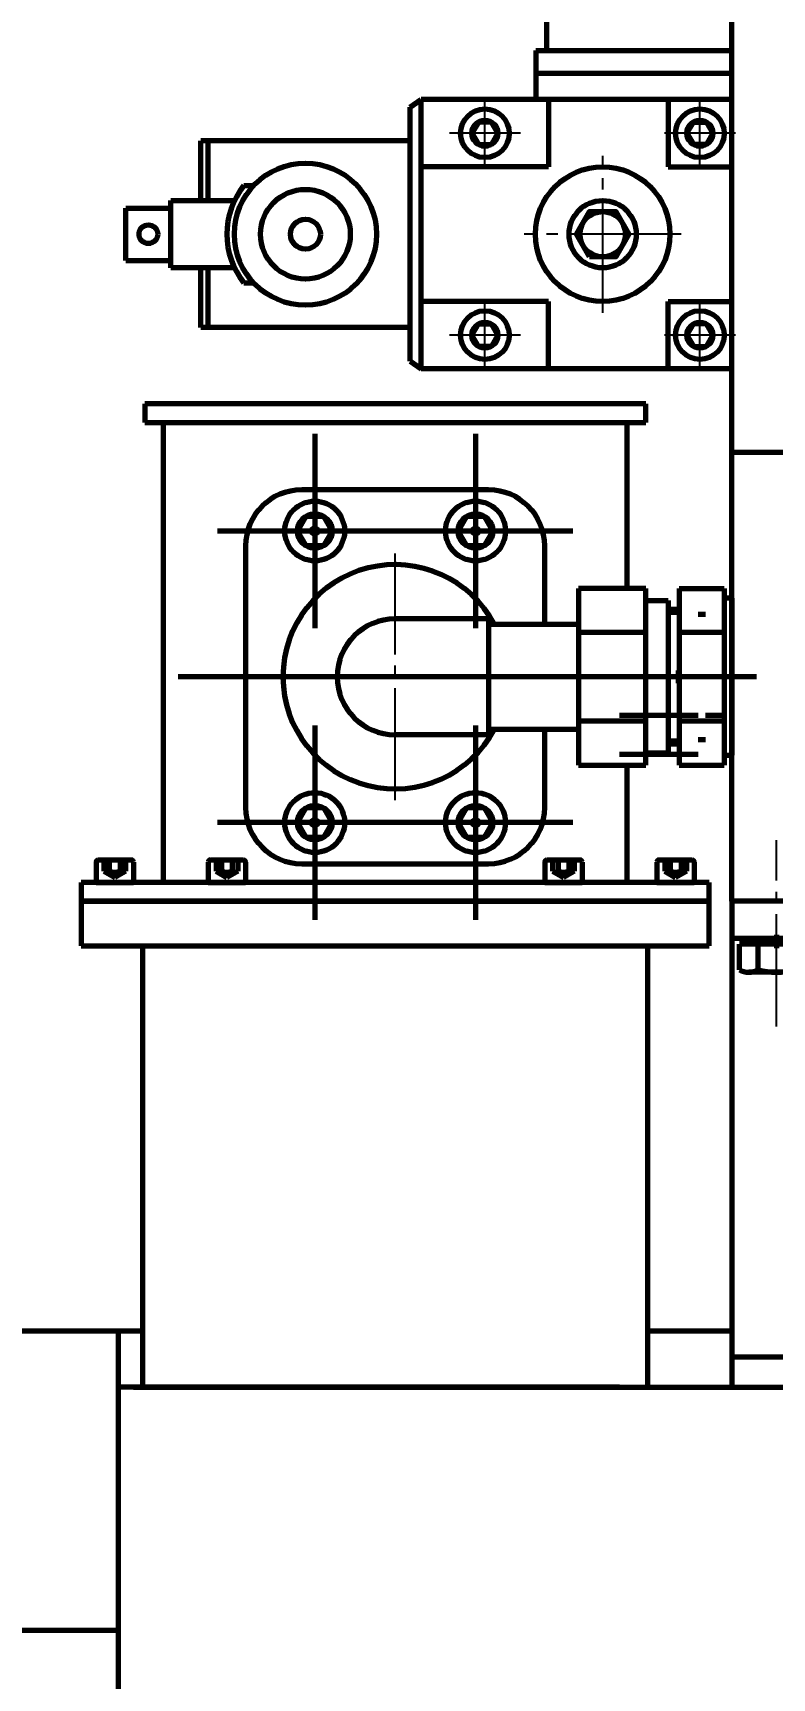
# Model space of a CAD drawing. Header units: millimetres. Extents: x -11880 to 11880, y -8400 to 8400.
# Drawn here: x 270.8 to 468.5, y 4265.5 to 4705.6 of the extents above; entities that cross this region are included whole.
import ezdxf

# ---------------------------------------------------------------- set-up
doc = ezdxf.new("R2010")
doc.units = ezdxf.units.MM
doc.linetypes.add('EB_DASHDOT', pattern=[39, 30, -3, 3, -3])
for name, color, linetype, lineweight in [('CAXA0', 7, 'Continuous', 70), ('CAXA1', 1, 'EB_DASHDOT', 25), ('CAXA4', 3, 'Continuous', 25)]:
    doc.layers.add(name, color=color, linetype=linetype, lineweight=lineweight)
doc.styles.add('标准', font='', dxfattribs={"width": 0.667})
doc.styles.get('标准').set_extended_font_data('SimSun')
doc.dimstyles.new('标准', dxfattribs={"dimscale": 40, "dimtxt": 5, "dimasz": 3, "dimexe": 2, "dimexo": 0, "dimtad": 1, "dimdec": 1, "dimzin": 12, "dimdsep": 46, "dimtxsty": '标准', "dimcen": 0, "dimdle": 4, "dimaunit": 1, "dimazin": 2, "dimtfac": 1, "dimtdec": 3, "dimtmove": 0, "dimatfit": 3, "dimfxl": 0, "dimtolj": 1, "dimtzin": 0, "dimarcsym": 0})

# ---------------------------------------------------------------- blocks, each defined once
blk = doc.blocks.new('CAXBLOCK348', base_point=(459.75, 4439.83))
at = {"layer": 'CAXA0', "linetype": 'EB_DASHDOT', "lineweight": 25}
blk.add_line((469.67, 4439.83), (469.67, 4489.67), dxfattribs=at)
at = {"layer": 'CAXA0'}
for p, q in [((460.47, 4463.34), (478.87, 4463.34)), ((460.47, 4461.79), (460.47, 4463.34)), ((469.67, 4463.34), (468.9, 4461.79)), ((469.67, 4464.34), (469.67, 4460.79)), ((470.45, 4463.34), (469.67, 4461.79)), ((478.87, 4463.34), (478.87, 4461.79)), ((479.6, 4461.79), (459.75, 4461.79)), ((459.75, 4454.99), (459.75, 4461.79)), ((478.87, 4461.79), (460.47, 4461.79)), ((464.71, 4454.99), (464.71, 4461.79)), ((474.63, 4454.99), (474.63, 4461.79)), ((479.6, 4461.79), (479.6, 4454.99)), ((477.12, 4454.29), (462.23, 4454.29))]:
    blk.add_line(p, q, dxfattribs=at)
for centre, radius, start, end in [((462.23, 4459.05), 4.76, 238.5942, 301.4058), ((469.67, 4472.29), 18, 253.9966, 286.0034), ((477.12, 4459.05), 4.76, 238.5942, 301.4058)]:
    blk.add_arc(centre, radius, start, end, dxfattribs=at)
blk = doc.blocks.new('CAXBLOCK358', base_point=(389.17, 4494.34))
at = {"layer": 'CAXA0'}
for p, q in [((391.77, 4494.34), (386.57, 4494.34)), ((388.71, 4494.34), (388.94, 4494.74)), ((388.94, 4493.94), (388.71, 4494.34)), ((388.94, 4494.74), (389.4, 4494.74)), ((389.4, 4493.94), (388.94, 4493.94)), ((389.17, 4496.94), (389.17, 4491.74)), ((389.4, 4494.74), (389.63, 4494.34)), ((389.63, 4494.34), (389.4, 4493.94))]:
    blk.add_line(p, q, dxfattribs=at)
for radius in [0.8, 0.462]:
    blk.add_circle((389.17, 4494.34), radius, dxfattribs=at)
blk = doc.blocks.new('CAXBLOCK357', base_point=(389.17, 4494.34))
at = {"layer": 'CAXA0'}
for p, q in [((389.17, 4520.34), (389.17, 4468.34)), ((384.55, 4494.34), (386.86, 4498.34)), ((386.86, 4498.34), (391.48, 4498.34)), ((391.48, 4498.34), (393.79, 4494.34)), ((415.17, 4494.34), (363.17, 4494.34)), ((386.86, 4490.34), (384.55, 4494.34)), ((393.79, 4494.34), (391.48, 4490.34)), ((391.48, 4490.34), (386.86, 4490.34))]:
    blk.add_line(p, q, dxfattribs=at)
for radius in [8, 4.62]:
    blk.add_circle((389.17, 4494.34), radius, dxfattribs=at)
blk.add_blockref('CAXBLOCK358', (389.17, 4494.34), dxfattribs=at)
blk = doc.blocks.new('CAXBLOCK360', base_point=(346.17, 4494.34))
at = {"layer": 'CAXA0'}
for p, q in [((348.77, 4494.34), (343.57, 4494.34)), ((345.71, 4494.34), (345.94, 4494.74)), ((345.94, 4493.94), (345.71, 4494.34)), ((345.94, 4494.74), (346.4, 4494.74)), ((346.4, 4493.94), (345.94, 4493.94)), ((346.17, 4496.94), (346.17, 4491.74)), ((346.4, 4494.74), (346.63, 4494.34)), ((346.63, 4494.34), (346.4, 4493.94))]:
    blk.add_line(p, q, dxfattribs=at)
for radius in [0.8, 0.462]:
    blk.add_circle((346.17, 4494.34), radius, dxfattribs=at)
blk = doc.blocks.new('CAXBLOCK359', base_point=(346.17, 4494.34))
at = {"layer": 'CAXA0'}
for p, q in [((346.17, 4520.34), (346.17, 4468.34)), ((341.55, 4494.34), (343.86, 4498.34)), ((343.86, 4498.34), (348.48, 4498.34)), ((348.48, 4498.34), (350.79, 4494.34)), ((372.17, 4494.34), (320.17, 4494.34)), ((343.86, 4490.34), (341.55, 4494.34)), ((350.79, 4494.34), (348.48, 4490.34)), ((348.48, 4490.34), (343.86, 4490.34))]:
    blk.add_line(p, q, dxfattribs=at)
for radius in [8, 4.62]:
    blk.add_circle((346.17, 4494.34), radius, dxfattribs=at)
blk.add_blockref('CAXBLOCK360', (346.17, 4494.34), dxfattribs=at)
blk = doc.blocks.new('CAXBLOCK372', base_point=(346.17, 4572.34))
at = {"layer": 'CAXA0'}
for p, q in [((345.71, 4572.34), (345.94, 4572.74)), ((345.94, 4572.74), (346.4, 4572.74)), ((346.17, 4574.94), (346.17, 4569.74)), ((346.4, 4572.74), (346.63, 4572.34)), ((348.77, 4572.34), (343.57, 4572.34)), ((345.94, 4571.94), (345.71, 4572.34)), ((346.4, 4571.94), (345.94, 4571.94)), ((346.63, 4572.34), (346.4, 4571.94))]:
    blk.add_line(p, q, dxfattribs=at)
for radius in [0.8, 0.462]:
    blk.add_circle((346.17, 4572.34), radius, dxfattribs=at)
blk = doc.blocks.new('CAXBLOCK371', base_point=(346.17, 4572.34))
at = {"layer": 'CAXA0'}
for p, q in [((346.17, 4598.34), (346.17, 4546.34)), ((341.55, 4572.34), (343.86, 4576.34)), ((343.86, 4576.34), (348.48, 4576.34)), ((348.48, 4576.34), (350.79, 4572.34)), ((372.17, 4572.34), (320.17, 4572.34)), ((343.86, 4568.34), (341.55, 4572.34)), ((348.48, 4568.34), (343.86, 4568.34)), ((350.79, 4572.34), (348.48, 4568.34))]:
    blk.add_line(p, q, dxfattribs=at)
for radius in [8, 4.62]:
    blk.add_circle((346.17, 4572.34), radius, dxfattribs=at)
blk.add_blockref('CAXBLOCK372', (346.17, 4572.34), dxfattribs=at)
blk = doc.blocks.new('CAXBLOCK374', base_point=(389.17, 4572.34))
at = {"layer": 'CAXA0'}
for p, q in [((388.71, 4572.34), (388.94, 4572.74)), ((388.94, 4572.74), (389.4, 4572.74)), ((389.17, 4574.94), (389.17, 4569.74)), ((389.4, 4572.74), (389.63, 4572.34)), ((391.77, 4572.34), (386.57, 4572.34)), ((388.94, 4571.94), (388.71, 4572.34)), ((389.4, 4571.94), (388.94, 4571.94)), ((389.63, 4572.34), (389.4, 4571.94))]:
    blk.add_line(p, q, dxfattribs=at)
for radius in [0.8, 0.462]:
    blk.add_circle((389.17, 4572.34), radius, dxfattribs=at)
blk = doc.blocks.new('CAXBLOCK373', base_point=(389.17, 4572.34))
at = {"layer": 'CAXA0'}
for p, q in [((389.17, 4598.34), (389.17, 4546.34)), ((384.55, 4572.34), (386.86, 4576.34)), ((386.86, 4576.34), (391.48, 4576.34)), ((391.48, 4576.34), (393.79, 4572.34)), ((415.17, 4572.34), (363.17, 4572.34)), ((386.86, 4568.34), (384.55, 4572.34)), ((391.48, 4568.34), (386.86, 4568.34)), ((393.79, 4572.34), (391.48, 4568.34))]:
    blk.add_line(p, q, dxfattribs=at)
for radius in [8, 4.62]:
    blk.add_circle((389.17, 4572.34), radius, dxfattribs=at)
blk.add_blockref('CAXBLOCK374', (389.17, 4572.34), dxfattribs=at)
blk = doc.blocks.new('CAXBLOCK375', base_point=(443.67, 4533.34))
at = {"layer": 'CAXA0'}
for p, q in [((444.27, 4533.34), (442.77, 4533.34)), ((443.67, 4535.14), (443.37, 4535.14)), ((443.37, 4535.06), (443.37, 4531.62)), ((443.67, 4535.06), (443.37, 4535.06)), ((443.67, 4535.06), (443.67, 4531.62)), ((443.67, 4531.62), (443.37, 4531.62)), ((443.67, 4531.54), (443.37, 4531.54))]:
    blk.add_line(p, q, dxfattribs=at)
blk = doc.blocks.new('CAXBLOCK345', base_point=(363.67, 3781.08))
at = {"layer": 'CAXA0', "color": 7, "linetype": 'Continuous', "lineweight": 70}
for p, q in [((408.27, 4700.84), (408.27, 4710.84)), ((457.67, 4473.34), (457.67, 4713.34)), ((405.27, 4700.84), (457.67, 4700.84)), ((405.27, 4694.84), (457.67, 4694.84)), ((371.67, 4685.74), (374.67, 4687.74)), ((457.67, 4687.74), (374.67, 4687.74)), ((374.67, 4615.74), (374.67, 4687.74)), ((408.67, 4687.74), (408.67, 4669.74)), ((440.67, 4687.74), (440.67, 4669.74)), ((371.67, 4617.74), (371.67, 4685.74)), ((389.93, 4681.75), (388.2, 4678.74)), ((388.2, 4678.74), (389.93, 4675.73)), ((393.41, 4681.75), (389.93, 4681.75)), ((395.15, 4678.74), (393.41, 4681.75)), ((395.15, 4678.74), (393.41, 4675.73)), ((445.7, 4678.74), (447.43, 4681.75)), ((445.7, 4678.74), (447.43, 4675.73)), ((447.43, 4681.75), (450.91, 4681.75)), ((450.91, 4681.75), (452.65, 4678.74)), ((452.65, 4678.74), (450.91, 4675.73)), ((371.67, 4676.74), (315.67, 4676.74)), ((315.67, 4660.74), (315.67, 4676.74)), ((317.67, 4660.74), (317.67, 4676.74)), ((389.93, 4675.73), (393.41, 4675.73)), ((450.91, 4675.73), (447.43, 4675.73)), ((408.67, 4669.74), (374.67, 4669.74)), ((440.67, 4669.74), (457.67, 4669.74)), ((307.67, 4660.74), (324.7, 4660.74)), ((307.67, 4642.74), (307.67, 4660.74)), ((327.18, 4664.74), (329.82, 4664.74)), ((295.67, 4658.74), (307.67, 4658.74)), ((295.67, 4644.74), (295.67, 4658.74)), ((295.67, 4644.74), (307.67, 4644.74)), ((324.7, 4642.74), (307.67, 4642.74)), ((315.67, 4626.74), (315.67, 4642.74)), ((317.67, 4626.74), (317.67, 4642.74)), ((327.18, 4638.74), (329.82, 4638.74)), ((408.67, 4633.74), (374.67, 4633.74)), ((408.67, 4615.74), (408.67, 4633.74)), ((440.67, 4633.74), (457.67, 4633.74)), ((440.67, 4615.74), (440.67, 4633.74)), ((371.67, 4626.74), (315.67, 4626.74)), ((388.2, 4624.74), (389.93, 4627.75)), ((389.93, 4627.75), (393.41, 4627.75)), ((395.15, 4624.74), (393.41, 4627.75)), ((445.7, 4624.74), (447.43, 4627.75)), ((450.91, 4627.75), (447.43, 4627.75)), ((452.65, 4624.74), (450.91, 4627.75)), ((389.93, 4621.73), (388.2, 4624.74)), ((393.41, 4621.73), (389.93, 4621.73)), ((395.15, 4624.74), (393.41, 4621.73)), ((445.7, 4624.74), (447.43, 4621.73)), ((447.43, 4621.73), (450.91, 4621.73)), ((450.91, 4621.73), (452.65, 4624.74)), ((371.67, 4617.74), (374.67, 4615.74)), ((457.67, 4615.74), (374.67, 4615.74)), ((434.67, 4606.34), (300.69, 4606.34)), ((300.69, 4606.34), (300.69, 4601.34)), ((434.67, 4601.34), (434.67, 4606.34)), ((300.69, 4601.34), (434.67, 4601.34)), ((305.67, 4601.34), (305.67, 4478.34)), ((429.67, 4601.34), (429.67, 4556.99)), ((597.67, 4593.34), (457.67, 4593.34)), ((392.67, 4583.34), (342.67, 4583.34)), ((327.67, 4568.34), (327.67, 4498.34)), ((407.67, 4547.34), (407.67, 4568.34)), ((416.67, 4556.99), (416.67, 4509.69)), ((434.67, 4556.99), (416.67, 4556.99)), ((434.67, 4509.69), (434.67, 4556.99)), ((443.67, 4556.99), (443.67, 4509.69)), ((443.67, 4556.99), (455.67, 4556.99)), ((455.67, 4556.99), (455.67, 4509.69)), ((434.67, 4553.74), (440.67, 4553.74)), ((440.67, 4553.74), (440.67, 4512.94)), ((443.67, 4551.34), (440.67, 4551.34)), ((457.67, 4554.34), (455.67, 4554.34)), ((455.67, 4550.84), (455.67, 4515.84)), ((457.67, 4554.34), (457.67, 4512.34)), ((392.67, 4548.84), (367.67, 4548.84)), ((392.67, 4548.84), (392.67, 4517.84)), ((416.67, 4547.34), (392.67, 4547.34)), ((392.67, 4547.34), (392.67, 4519.34)), ((443.67, 4550.53), (440.67, 4550.53)), ((448.67, 4550.14), (450.67, 4550.14)), ((434.67, 4545.2), (416.67, 4545.2)), ((455.67, 4545.2), (443.67, 4545.2)), ((425.67, 4533.34), (309.67, 4533.34)), ((464.28, 4533.34), (386.67, 4533.34)), ((434.67, 4521.48), (416.67, 4521.48)), ((448.67, 4522.96), (427.67, 4522.96)), ((455.67, 4521.48), (443.67, 4521.48)), ((456.17, 4522.96), (450.67, 4522.96)), ((392.67, 4517.84), (367.67, 4517.84)), ((392.67, 4519.34), (416.67, 4519.34)), ((407.67, 4498.34), (407.67, 4519.34)), ((443.67, 4516.15), (440.67, 4516.15)), ((448.67, 4516.54), (450.67, 4516.54)), ((448.67, 4516.54), (450.67, 4516.54)), ((448.67, 4512.54), (427.67, 4512.54)), ((440.67, 4512.94), (434.67, 4512.94)), ((443.67, 4515.34), (440.67, 4515.34)), ((455.67, 4512.34), (457.67, 4512.34)), ((416.67, 4509.69), (434.67, 4509.69)), ((429.67, 4509.69), (429.67, 4478.34)), ((443.67, 4509.69), (455.67, 4509.69)), ((287.67, 4483.74), (287.67, 4478.34)), ((288.27, 4484.34), (297.07, 4484.34)), ((289.78, 4484.34), (289.78, 4481.34)), ((289.78, 4481.34), (292.67, 4479.67)), ((291.23, 4484.34), (291.23, 4481.34)), ((295.56, 4481.34), (292.67, 4479.67)), ((294.12, 4484.34), (294.12, 4481.34)), ((295.56, 4484.34), (295.56, 4481.34)), ((297.67, 4483.74), (297.67, 4478.34)), ((317.67, 4483.74), (317.67, 4478.34)), ((318.27, 4484.34), (327.07, 4484.34)), ((319.78, 4484.34), (319.78, 4481.34)), ((319.78, 4481.34), (322.67, 4479.67)), ((321.23, 4484.34), (321.23, 4481.34)), ((325.56, 4481.34), (322.67, 4479.67)), ((324.12, 4484.34), (324.12, 4481.34)), ((325.56, 4484.34), (325.56, 4481.34)), ((327.67, 4483.74), (327.67, 4478.34)), ((342.67, 4483.34), (392.67, 4483.34)), ((407.67, 4483.74), (407.67, 4478.34)), ((408.27, 4484.34), (417.07, 4484.34)), ((409.78, 4484.34), (409.78, 4481.34)), ((409.78, 4481.34), (412.67, 4479.67)), ((411.23, 4484.34), (411.23, 4481.34)), ((415.56, 4481.34), (412.67, 4479.67)), ((414.12, 4484.34), (414.12, 4481.34)), ((415.56, 4484.34), (415.56, 4481.34)), ((417.67, 4483.74), (417.67, 4478.34)), ((437.67, 4483.74), (437.67, 4478.34)), ((438.27, 4484.34), (447.07, 4484.34)), ((439.78, 4484.34), (439.78, 4481.34)), ((439.78, 4481.34), (442.67, 4479.67)), ((441.23, 4484.34), (441.23, 4481.34)), ((445.56, 4481.34), (442.67, 4479.67)), ((444.12, 4484.34), (444.12, 4481.34)), ((445.56, 4484.34), (445.56, 4481.34)), ((447.67, 4483.74), (447.67, 4478.34)), ((451.67, 4478.34), (283.67, 4478.34)), ((283.67, 4478.34), (283.67, 4473.34)), ((287.67, 4478.34), (297.67, 4478.34)), ((317.67, 4478.34), (327.67, 4478.34)), ((407.67, 4478.34), (417.67, 4478.34)), ((437.67, 4478.34), (447.67, 4478.34)), ((451.67, 4473.34), (451.67, 4478.34)), ((283.67, 4473.34), (451.67, 4473.34)), ((451.67, 4473.34), (283.67, 4473.34)), ((283.67, 4473.34), (283.67, 4461.34)), ((451.67, 4461.34), (451.67, 4473.34)), ((597.67, 4473.34), (457.67, 4473.34)), ((457.67, 4473.34), (457.67, 4343.34)), ((597.67, 4463.34), (457.67, 4463.34)), ((283.67, 4461.34), (451.67, 4461.34)), ((300.17, 4343.34), (300.17, 4461.34)), ((435.17, 4461.34), (435.17, 4343.34)), ((233.67, 4358.34), (300.17, 4358.34)), ((293.67, 4358.34), (300.17, 4358.34)), ((293.67, 3882.96), (293.67, 4358.34)), ((435.17, 4358.34), (457.67, 4358.34)), ((435.17, 4358.34), (457.67, 4358.34)), ((597.67, 4351.34), (457.67, 4351.34)), ((347.67, 4343.34), (293.67, 4343.34)), ((297.67, 4343.34), (950.78, 4343.34)), ((347.67, 4343.34), (300.17, 4343.34)), ((427.67, 4343.34), (307.67, 4343.34))]:
    blk.add_line(p, q, dxfattribs=at)
at = {"layer": 'CAXA0', "linetype": 'Continuous', "lineweight": 70}
for p, q in [((405.27, 4700.84), (405.27, 4687.74)), ((449.67, 4533.34), (434.67, 4533.34)), ((233.67, 4278.34), (293.67, 4278.34))]:
    blk.add_line(p, q, dxfattribs=at)
at = {"layer": 'CAXA0', "color": 7, "linetype": 'Continuous', "lineweight": 70}
blk.add_lwpolyline([(419.67, 4645.68), (416.17, 4651.74), (419.67, 4657.8), (426.67, 4657.8), (430.17, 4651.74), (426.67, 4645.68), (419.67, 4645.68)], dxfattribs=at)
for centre, radius in [((391.67, 4678.74), 6.5), ((449.17, 4678.74), 6.5), ((391.67, 4678.74), 3.48), ((449.17, 4678.74), 3.48), ((343.67, 4651.74), 19), ((423.17, 4651.74), 18), ((343.67, 4651.74), 12), ((423.17, 4651.74), 9), ((423.17, 4651.74), 6.06), ((301.67, 4651.74), 2.5), ((343.67, 4651.74), 4), ((391.67, 4624.74), 6.5), ((449.17, 4624.74), 6.5), ((391.67, 4624.74), 3.48), ((449.17, 4624.74), 3.48)]:
    blk.add_circle(centre, radius, dxfattribs=at)
for centre, radius, start, end in [((343.67, 4651.74), 21, 141.7534, 218.2466), ((342.67, 4568.34), 15, 90, 180), ((392.67, 4568.34), 15, 0, 90), ((367.67, 4533.34), 30, 27.8181, 332.1819), ((367.67, 4533.34), 15.5, 90, 270), ((342.67, 4498.34), 15, 180, 270), ((392.67, 4498.34), 15, 270, 0), ((288.27, 4483.74), 0.6, 90, 180), ((290.51, 4482.27), 1.18, 232.1211, 307.8789), ((292.67, 4485.42), 4.33, 250.5288, 289.4712), ((294.84, 4482.27), 1.18, 232.1211, 307.8789), ((297.07, 4483.74), 0.6, 0, 90), ((318.27, 4483.74), 0.6, 90, 180), ((320.51, 4482.27), 1.18, 232.1211, 307.8789), ((322.67, 4485.42), 4.33, 250.5288, 289.4712), ((324.84, 4482.27), 1.18, 232.1211, 307.8789), ((327.07, 4483.74), 0.6, 0, 90), ((408.27, 4483.74), 0.6, 90, 180), ((410.51, 4482.27), 1.18, 232.1211, 307.8789), ((412.67, 4485.42), 4.33, 250.5288, 289.4712), ((414.84, 4482.27), 1.18, 232.1211, 307.8789), ((417.07, 4483.74), 0.6, 0, 90), ((438.27, 4483.74), 0.6, 90, 180), ((440.51, 4482.27), 1.18, 232.1211, 307.8789), ((442.67, 4485.42), 4.33, 250.5288, 289.4712), ((444.84, 4482.27), 1.18, 232.1211, 307.8789), ((447.07, 4483.74), 0.6, 0, 90)]:
    blk.add_arc(centre, radius, start, end, dxfattribs=at)
at = {"layer": 'CAXA1', "linetype": 'EB_DASHDOT', "lineweight": 25}
for p, q in [((391.67, 4669.24), (391.67, 4688.24)), ((449.17, 4669.24), (449.17, 4688.24)), ((401.17, 4678.74), (382.17, 4678.74)), ((458.67, 4678.74), (439.67, 4678.74)), ((423.17, 4630.74), (423.17, 4672.74)), ((444.17, 4651.74), (402.17, 4651.74)), ((391.67, 4615.24), (391.67, 4634.24)), ((449.17, 4615.24), (449.17, 4634.24)), ((401.17, 4624.74), (382.17, 4624.74)), ((458.67, 4624.74), (439.67, 4624.74)), ((367.67, 4500.34), (367.67, 4566.34)), ((400.67, 4533.34), (334.67, 4533.34))]:
    blk.add_line(p, q, dxfattribs=at)
at = {"layer": 'CAXA0', "color": 7, "linetype": 'Continuous', "lineweight": 70}
for name, p in [('CAXBLOCK371', (346.17, 4572.34)), ('CAXBLOCK373', (389.17, 4572.34)), ('CAXBLOCK359', (346.17, 4494.34)), ('CAXBLOCK357', (389.17, 4494.34)), ('CAXBLOCK348', (459.75, 4439.83))]:
    blk.add_blockref(name, p, dxfattribs=at)
at = {"layer": 'CAXA0', "linetype": 'Continuous', "lineweight": 70}
blk.add_blockref('CAXBLOCK375', (443.67, 4533.34), dxfattribs=at)
blk = doc.blocks.new('*D424')
at = {"layer": 'CAXA4', "linetype": 'Continuous', "lineweight": 25}
for points in [[(-856.33, 3066.35), (-736.33, 3051.35), (-736.33, 3081.35)], [(643.67, 3066.35), (523.67, 3051.35), (523.67, 3081.35)]]:
    blk.add_hatch(color=0, dxfattribs=at).paths.add_polyline_path(points, flags=0)
at = {"layer": 'CAXA4', "color": 0, "linetype": 'Continuous', "lineweight": 25}
for p, q in [((643.67, 4361.34), (643.67, 2986.35)), ((-856.33, 4230.91), (-856.33, 2986.35)), ((-856.33, 3066.35), (643.67, 3066.35))]:
    blk.add_line(p, q, dxfattribs=at)
at = {"layer": 'CAXA4', "color": 0, "linetype": 'Continuous', "lineweight": 25, "insert": (-319.09, 3365.35), "char_height": 200, "attachment_point": 1, "style": '标准'}
blk.add_mtext('\\fSimSun|b0|i0|p34;1500', dxfattribs=at)

msp = doc.modelspace()

# ---------------------------------------------------------------- block references
at = {"layer": 'CAXA0'}
msp.add_blockref('CAXBLOCK345', (363.67, 3781.08), dxfattribs=at)

# ---------------------------------------------------------------- dimensions: what is measured, and where the dimension line sits
at = {"layer": 'CAXA4'}
dim = msp.add_linear_dim(base=(-106.33, 3066.35), p1=(-856.33, 4230.91), p2=(643.67, 4361.34), text='\\fSimSun;1500', dimstyle='标准', dxfattribs=at)
dim.commit()
dim.dimension.update_dxf_attribs({"geometry": '*D424', "text_midpoint": (-106.33, 3228.35)})

doc.saveas('drawing.dxf')
